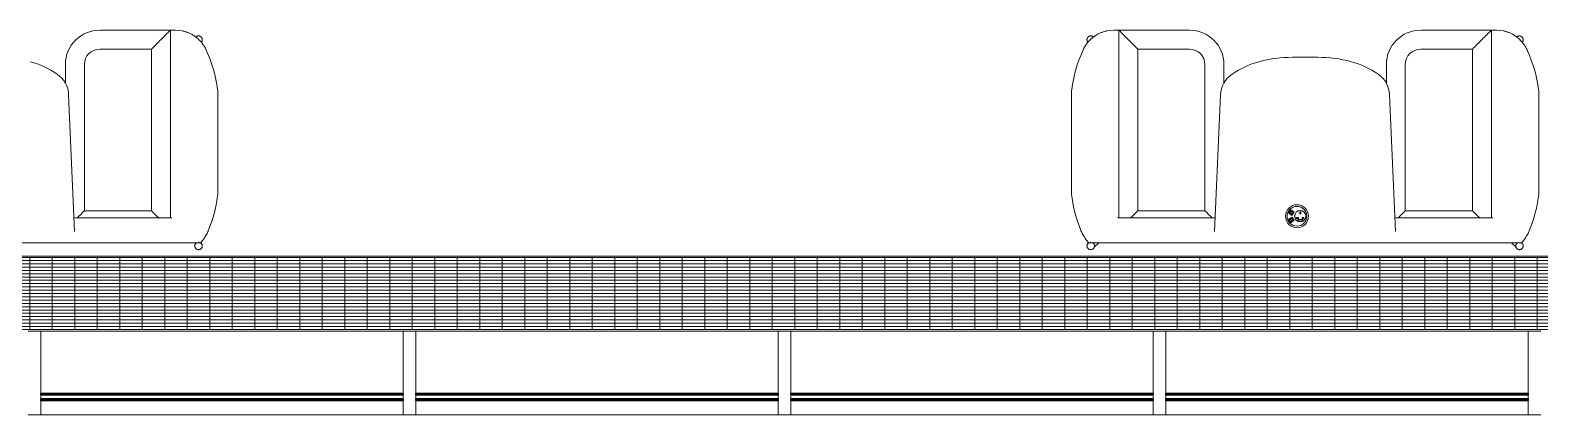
# Model space of a CAD drawing. Header units: millimetres. Extents: x 90978 to 295199, y -4084 to 97293.
# Drawn here: x 223033 to 229072, y 12073 to 13611 of the extents above; entities that cross this region are included whole.
import ezdxf

# ---------------------------------------------------------------- set-up
doc = ezdxf.new("R2010")
doc.units = ezdxf.units.MM
doc.header["$MEASUREMENT"] = 0
for name, color, linetype, lineweight in [('CSM-STL-XX-ZZ-M3-A-XXXX-00001_detached _19_04_21__rvt-1-Level 0$0$A-GENM', 7, 'CONTINUOUS', 9), ('CSM-STL-XX-ZZ-M3-A-XXXX-00001_detached _19_04_21__rvt-1-Level 0$0$A-GLAZ-CURT', 7, 'CONTINUOUS', 9), ('CSM-STL-XX-ZZ-M3-A-XXXX-00001_detached _19_04_21__rvt-1-Level 0$0$A-GLAZ-CWMG', 7, 'CONTINUOUS', 9), ('G-IMPT', 8, 'CONTINUOUS', 9), ('I-FURN', 8, 'CONTINUOUS', 9)]:
    doc.layers.add(name, color=color, linetype=linetype, lineweight=lineweight)

msp = doc.modelspace()

# ---------------------------------------------------------------- hatches: boundary and pattern name
at = {"layer": 'CSM-STL-XX-ZZ-M3-A-XXXX-00001_detached _19_04_21__rvt-1-Level 0$0$A-GENM'}
h = msp.add_hatch(dxfattribs=at)
h.set_pattern_fill('FP_27', color=256, style=0, pattern_type=2)
h.set_pattern_definition([(0, (214391.582, 12558.142), (0, 13.2), []), (90, (214391.58, 12558.14), (-90, 6e-15), [])])
h.paths.add_polyline_path([(230776.3, 12414.2), (230776.3, 12702.1), (198006.8, 12702.1), (198006.8, 12414.2), (229572.6, 12414.2)], flags=0)
at = {"layer": 'CSM-STL-XX-ZZ-M3-A-XXXX-00001_detached _19_04_21__rvt-1-Level 0$0$A-GLAZ-CURT'}
h = msp.add_hatch(color=256, dxfattribs=at)
h.paths.add_polyline_path([(224525.8, 12152.7), (224525.8, 12158.7), (223075.8, 12158.7), (223075.8, 12152.7), (223758.5, 12152.7)], flags=0)
h.paths.add_polyline_path([(224525.8, 12130.7), (224525.8, 12136.7), (223075.8, 12136.7), (223075.8, 12130.7), (223758.5, 12130.7)], flags=0)
h = msp.add_hatch(color=256, dxfattribs=at)
h.paths.add_polyline_path([(226025.8, 12152.7), (226025.8, 12158.7), (224575.8, 12158.7), (224575.8, 12152.7), (225258.5, 12152.7)], flags=0)
h.paths.add_polyline_path([(226025.8, 12130.7), (226025.8, 12136.7), (224575.8, 12136.7), (224575.8, 12130.7), (225258.5, 12130.7)], flags=0)
h = msp.add_hatch(color=256, dxfattribs=at)
h.paths.add_polyline_path([(227525.8, 12152.7), (227525.8, 12158.7), (226075.8, 12158.7), (226075.8, 12152.7), (226758.5, 12152.7)], flags=0)
h.paths.add_polyline_path([(227525.8, 12130.7), (227525.8, 12136.7), (226075.8, 12136.7), (226075.8, 12130.7), (226758.5, 12130.7)], flags=0)
h = msp.add_hatch(color=256, dxfattribs=at)
h.paths.add_polyline_path([(229025.8, 12152.7), (229025.8, 12158.7), (227575.8, 12158.7), (227575.8, 12152.7), (228258.5, 12152.7)], flags=0)
h.paths.add_polyline_path([(229025.8, 12130.7), (229025.8, 12136.7), (227575.8, 12136.7), (227575.8, 12130.7), (228258.5, 12130.7)], flags=0)

# ---------------------------------------------------------------- linework, layer by layer
at = {"layer": 'CSM-STL-XX-ZZ-M3-A-XXXX-00001_detached _19_04_21__rvt-1-Level 0$0$A-GENM'}
for p, q in [((198000.8, 12708.1), (230782.3, 12708.1)), ((230776.3, 12702.1), (198006.8, 12702.1)), ((198006.8, 12414.2), (230776.3, 12414.2))]:
    msp.add_line(p, q, dxfattribs=at)
at = {"layer": 'CSM-STL-XX-ZZ-M3-A-XXXX-00001_detached _19_04_21__rvt-1-Level 0$0$A-GLAZ-CURT', "lineweight": 30}
for p, q in [((224525.8, 12158.7), (223075.8, 12158.7)), ((223075.8, 12158.7), (223075.8, 12152.7)), ((223075.8, 12152.7), (224525.8, 12152.7)), ((224525.8, 12152.7), (224525.8, 12158.7)), ((226025.8, 12158.7), (224575.8, 12158.7)), ((224575.8, 12158.7), (224575.8, 12152.7)), ((224575.8, 12152.7), (226025.8, 12152.7)), ((226025.8, 12152.7), (226025.8, 12158.7)), ((227525.8, 12158.7), (226075.8, 12158.7)), ((226075.8, 12158.7), (226075.8, 12152.7)), ((226075.8, 12152.7), (227525.8, 12152.7)), ((227525.8, 12152.7), (227525.8, 12158.7)), ((229025.8, 12158.7), (227575.8, 12158.7)), ((227575.8, 12158.7), (227575.8, 12152.7)), ((227575.8, 12152.7), (229025.8, 12152.7)), ((229025.8, 12152.7), (229025.8, 12158.7)), ((224525.8, 12136.7), (223075.8, 12136.7)), ((223075.8, 12136.7), (223075.8, 12130.7)), ((223075.8, 12130.7), (224525.8, 12130.7)), ((224525.8, 12130.7), (224525.8, 12136.7)), ((226025.8, 12136.7), (224575.8, 12136.7)), ((224575.8, 12136.7), (224575.8, 12130.7)), ((224575.8, 12130.7), (226025.8, 12130.7)), ((226025.8, 12130.7), (226025.8, 12136.7)), ((227525.8, 12136.7), (226075.8, 12136.7)), ((226075.8, 12136.7), (226075.8, 12130.7)), ((226075.8, 12130.7), (227525.8, 12130.7)), ((227525.8, 12130.7), (227525.8, 12136.7)), ((229025.8, 12136.7), (227575.8, 12136.7)), ((227575.8, 12136.7), (227575.8, 12130.7)), ((227575.8, 12130.7), (229025.8, 12130.7)), ((229025.8, 12130.7), (229025.8, 12136.7))]:
    msp.add_line(p, q, dxfattribs=at)
at = {"layer": 'CSM-STL-XX-ZZ-M3-A-XXXX-00001_detached _19_04_21__rvt-1-Level 0$0$A-GLAZ-CWMG', "lineweight": 20, "extrusion": (0, 0, -1)}
for p, q in [((223075.8, 12408.2), (223025.8, 12408.2)), ((223075.8, 12073.2), (223075.8, 12408.2)), ((224575.8, 12408.2), (224525.8, 12408.2)), ((224525.8, 12408.2), (224525.8, 12073.2)), ((224575.8, 12073.2), (224575.8, 12408.2)), ((226075.8, 12408.2), (226025.8, 12408.2)), ((226025.8, 12408.2), (226025.8, 12073.2)), ((226075.8, 12073.2), (226075.8, 12408.2)), ((227575.8, 12408.2), (227525.8, 12408.2)), ((227525.8, 12408.2), (227525.8, 12073.2)), ((227575.8, 12073.2), (227575.8, 12408.2)), ((229075.8, 12408.2), (229025.8, 12408.2)), ((229025.8, 12408.2), (229025.8, 12073.2)), ((223025.8, 12073.2), (223075.8, 12073.2)), ((224525.8, 12073.2), (224575.8, 12073.2)), ((226025.8, 12073.2), (226075.8, 12073.2)), ((227525.8, 12073.2), (227575.8, 12073.2)), ((229025.8, 12073.2), (229075.8, 12073.2))]:
    msp.add_line(p, q, dxfattribs=at)
at = {"layer": 'CSM-STL-XX-ZZ-M3-A-XXXX-00001_detached _19_04_21__rvt-1-Level 0$0$A-GLAZ-CWMG'}
for p, q in [((224525.8, 12408.2), (223075.8, 12408.2)), ((226025.8, 12408.2), (224575.8, 12408.2)), ((227525.8, 12408.2), (226075.8, 12408.2)), ((229025.8, 12408.2), (227575.8, 12408.2)), ((224525.8, 12073.2), (223075.8, 12073.2)), ((226025.8, 12073.2), (224575.8, 12073.2)), ((227525.8, 12073.2), (226075.8, 12073.2)), ((229025.8, 12073.2), (227575.8, 12073.2))]:
    msp.add_line(p, q, dxfattribs=at)
at = {"layer": 'G-IMPT'}
for p, q in [((228076.7, 12893.4), (228066.6, 12880.3)), ((228068, 12880.5), (228066.6, 12880.3)), ((228066.6, 12880.3), (228079.8, 12870.2)), ((228079.8, 12864), (228066.6, 12854)), ((228076.9, 12892), (228068, 12880.5)), ((228068, 12880.5), (228079.6, 12871.6)), ((228079.6, 12862.6), (228068, 12853.8)), ((228070.3, 12882.4), (228073.1, 12886.1)), ((228071.1, 12883.2), (228074.8, 12887.9)), ((228081.4, 12875.3), (228071.1, 12883.2)), ((228074.8, 12887.9), (228085.1, 12880)), ((228089.9, 12883.4), (228076.7, 12893.4)), ((228076.7, 12893.4), (228076.9, 12892)), ((228088.5, 12883.2), (228076.9, 12892)), ((228088.5, 12883.2), (228079.6, 12871.6)), ((228079.6, 12871.6), (228079.8, 12870.2)), ((228079.8, 12864), (228079.6, 12862.6)), ((228079.6, 12862.6), (228088.5, 12851.1)), ((228079.8, 12870.2), (228089.9, 12883.4)), ((228089.9, 12850.9), (228079.8, 12864)), ((228083.5, 12877.6), (228080.9, 12874.3)), ((228085.1, 12880), (228081.4, 12875.3)), ((228089.9, 12883.4), (228088.5, 12883.2)), ((228111.6, 12885.4), (228116.2, 12885.4)), ((228111.6, 12876.9), (228111.6, 12885.4)), ((228111.6, 12885.4), (228111.8, 12885.2)), ((228111.8, 12877), (228111.6, 12876.9)), ((228116.2, 12876.9), (228111.6, 12876.9)), ((228111.8, 12885.2), (228116, 12885.2)), ((228111.8, 12877), (228111.8, 12885.2)), ((228111.8, 12885.2), (228116, 12885.2)), ((228111.8, 12877), (228111.8, 12885.2)), ((228116, 12877), (228111.8, 12877)), ((228116, 12877), (228111.8, 12877)), ((228116.2, 12885.4), (228116, 12885.2)), ((228116, 12885.2), (228116, 12877)), ((228116, 12885.2), (228116, 12877)), ((228116.2, 12876.9), (228116, 12877)), ((228116.2, 12885.4), (228116.2, 12876.9)), ((228066.6, 12854), (228068, 12853.8)), ((228066.6, 12854), (228076.7, 12840.8)), ((228068, 12853.8), (228076.9, 12842.2)), ((228073.1, 12848.1), (228070.3, 12851.8)), ((228071.1, 12851.1), (228081.4, 12859)), ((228074.8, 12846.3), (228071.1, 12851.1)), ((228085.1, 12854.2), (228074.8, 12846.3)), ((228076.7, 12840.8), (228089.9, 12850.9)), ((228076.9, 12842.2), (228076.7, 12840.8)), ((228076.9, 12842.2), (228088.5, 12851.1)), ((228080.9, 12859.9), (228083.5, 12856.6)), ((228081.4, 12859), (228085.1, 12854.2)), ((228088.5, 12851.1), (228089.9, 12850.9)), ((228099.4, 12862), (228106.3, 12862)), ((228099.4, 12857.5), (228099.4, 12862)), ((228099.4, 12862), (228099.5, 12861.9)), ((228099.5, 12857.6), (228099.4, 12857.5)), ((228106.3, 12857.5), (228099.4, 12857.5)), ((228099.5, 12861.9), (228106.2, 12861.9)), ((228099.5, 12857.6), (228099.5, 12861.9)), ((228099.5, 12861.9), (228106.2, 12861.9)), ((228099.5, 12857.6), (228099.5, 12861.9)), ((228106.2, 12857.6), (228099.5, 12857.6)), ((228106.2, 12857.6), (228099.5, 12857.6)), ((228103.5, 12854.5), (228124.3, 12854.5)), ((228103.5, 12849.1), (228103.5, 12854.5)), ((228103.5, 12854.5), (228103.7, 12854.3)), ((228103.7, 12849.3), (228103.5, 12849.1)), ((228103.7, 12854.3), (228124.1, 12854.3)), ((228103.7, 12849.3), (228103.7, 12854.3)), ((228106.3, 12862), (228106.2, 12861.9)), ((228106.2, 12861.9), (228106.2, 12857.6)), ((228106.2, 12861.9), (228106.2, 12857.6)), ((228106.3, 12857.5), (228106.2, 12857.6)), ((228106.3, 12862), (228106.3, 12857.5)), ((228121.5, 12862), (228128.5, 12862)), ((228121.5, 12857.5), (228121.5, 12862)), ((228121.5, 12862), (228121.6, 12861.9)), ((228121.6, 12857.6), (228121.5, 12857.5)), ((228128.5, 12857.5), (228121.5, 12857.5)), ((228121.6, 12861.9), (228128.3, 12861.9)), ((228121.6, 12857.6), (228121.6, 12861.9)), ((228121.6, 12861.9), (228128.3, 12861.9)), ((228121.6, 12857.6), (228121.6, 12861.9)), ((228128.3, 12857.6), (228121.6, 12857.6)), ((228128.3, 12857.6), (228121.6, 12857.6)), ((228124.1, 12854.3), (228124.3, 12854.5)), ((228124.1, 12854.3), (228124.1, 12849.3)), ((228124.1, 12849.3), (228124.3, 12849.1)), ((228124.3, 12854.5), (228124.3, 12849.1)), ((228128.5, 12862), (228128.3, 12861.9)), ((228128.3, 12861.9), (228128.3, 12857.6)), ((228128.3, 12861.9), (228128.3, 12857.6)), ((228128.5, 12857.5), (228128.3, 12857.6)), ((228128.5, 12862), (228128.5, 12857.5))]:
    msp.add_line(p, q, dxfattribs=at)
for centre, radius, start, end in [((228100.6, 12867.1), 46, 0, 180), ((228100.6, 12867.1), 46, 180, 0), ((228100.6, 12867.1), 39.6, 0, 180), ((228100.6, 12867.1), 39.6, 180, 0), ((228113.9, 12867.2), 22.7, 0, 180), ((228113.9, 12867.2), 22.7, 180, 0), ((228113.9, 12867.2), 22.4, 0, 180), ((228113.9, 12867.2), 22.4, 180, 0), ((228113.9, 12892.9), 45, 256.686, 283.314), ((228113.9, 12892.9), 44.8, 256.89626, 283.10374)]:
    msp.add_arc(centre, radius, start, end, dxfattribs=at)
at = {"layer": 'I-FURN'}
for p, q in [((223311.4, 13611), (223474.2, 13611)), ((223474.2, 13611), (223594.2, 13611)), ((223594.2, 13611), (223614.7, 13611)), ((223594.2, 12859.9), (223594.2, 13611)), ((223628, 13610.4), (223614.7, 13611)), ((223641.1, 13608.4), (223628, 13610.4)), ((223701.7, 13587.2), (223701.1, 13587)), ((223702.3, 13587.4), (223701.7, 13587.2)), ((223702.8, 13587.6), (223702.3, 13587.4)), ((223703.4, 13587.7), (223702.8, 13587.6)), ((223704, 13587.9), (223703.4, 13587.7)), ((223704.6, 13588), (223704, 13587.9)), ((223705.2, 13588), (223704.6, 13588)), ((223705.8, 13588.1), (223705.2, 13588)), ((223706.4, 13588.1), (223705.8, 13588.1)), ((223707, 13588.1), (223706.4, 13588.1)), ((223707.6, 13588.1), (223707, 13588.1)), ((223708.2, 13588.1), (223707.6, 13588.1)), ((223708.8, 13588), (223708.2, 13588.1)), ((223709.4, 13587.9), (223708.8, 13588)), ((223710, 13587.8), (223709.4, 13587.9)), ((223710.5, 13587.7), (223710, 13587.8)), ((223711.1, 13587.5), (223710.5, 13587.7)), ((223711.7, 13587.3), (223711.1, 13587.5)), ((223712.3, 13587.1), (223711.7, 13587.3)), ((227270.5, 13587.3), (227270, 13587)), ((227271.1, 13587.5), (227270.5, 13587.3)), ((227271.7, 13587.6), (227271.1, 13587.5)), ((227272.3, 13587.8), (227271.7, 13587.6)), ((227272.8, 13587.9), (227272.3, 13587.8)), ((227273.4, 13588), (227272.8, 13587.9)), ((227274, 13588.1), (227273.4, 13588)), ((227274.6, 13588.1), (227274, 13588.1)), ((227275.2, 13588.2), (227274.6, 13588.1)), ((227275.8, 13588.2), (227275.2, 13588.2)), ((227276.4, 13588.1), (227275.8, 13588.2)), ((227277, 13588.1), (227276.4, 13588.1)), ((227277.6, 13588), (227277, 13588.1)), ((227278.2, 13588), (227277.6, 13588)), ((227278.8, 13587.8), (227278.2, 13588)), ((227279.4, 13587.7), (227278.8, 13587.8)), ((227280, 13587.5), (227279.4, 13587.7)), ((227280.5, 13587.4), (227280, 13587.5)), ((227281.1, 13587.1), (227280.5, 13587.4)), ((227354.5, 13610.4), (227341.4, 13608.4)), ((227367.8, 13611), (227354.5, 13610.4)), ((227367.8, 13611), (227388.3, 13611)), ((227388.3, 13611), (227388.3, 12859.9)), ((227388.3, 13611), (227508.3, 13611)), ((227508.3, 13611), (227671, 13611)), ((228595.5, 13611), (228878.2, 13611)), ((228878.2, 13611), (228898.8, 13611)), ((228878.2, 12859.7), (228878.2, 13611)), ((228912, 13610.4), (228898.8, 13611)), ((228925.2, 13608.4), (228912, 13610.4)), ((228985.8, 13587.3), (228985.2, 13587)), ((228986.3, 13587.5), (228985.8, 13587.3)), ((228986.9, 13587.6), (228986.3, 13587.5)), ((228987.5, 13587.8), (228986.9, 13587.6)), ((228988.1, 13587.9), (228987.5, 13587.8)), ((228988.7, 13588), (228988.1, 13587.9)), ((228989.3, 13588.1), (228988.7, 13588)), ((228989.8, 13588.1), (228989.3, 13588.1)), ((228990.4, 13588.2), (228989.8, 13588.1)), ((228991, 13588.2), (228990.4, 13588.2)), ((228991.6, 13588.1), (228991, 13588.2)), ((228992.2, 13588.1), (228991.6, 13588.1)), ((228992.8, 13588), (228992.2, 13588.1)), ((228993.4, 13588), (228992.8, 13588)), ((228994, 13587.8), (228993.4, 13588)), ((228994.6, 13587.7), (228994, 13587.8)), ((228995.2, 13587.5), (228994.6, 13587.7)), ((228995.8, 13587.4), (228995.2, 13587.5)), ((228996.3, 13587.1), (228995.8, 13587.4)), ((223518.3, 13535.1), (223311.4, 13535.1)), ((223518.3, 12889.1), (223518.3, 13535.1)), ((223696.6, 13584.1), (223696.2, 13583.7)), ((223697, 13584.5), (223696.6, 13584.1)), ((223697.5, 13584.9), (223697, 13584.5)), ((223698, 13585.3), (223697.5, 13584.9)), ((223698.5, 13585.6), (223698, 13585.3)), ((223699, 13585.9), (223698.5, 13585.6)), ((223699.5, 13586.2), (223699, 13585.9)), ((223700, 13586.5), (223699.5, 13586.2)), ((223700.6, 13586.8), (223700, 13586.5)), ((223701.1, 13587), (223700.6, 13586.8)), ((223712.8, 13586.9), (223712.3, 13587.1)), ((223713.4, 13586.6), (223712.8, 13586.9)), ((223713.9, 13586.4), (223713.4, 13586.6)), ((223714.4, 13586.1), (223713.9, 13586.4)), ((223714.9, 13585.7), (223714.4, 13586.1)), ((223715.4, 13585.4), (223714.9, 13585.7)), ((223715.9, 13585.1), (223715.4, 13585.4)), ((223716.4, 13584.7), (223715.9, 13585.1)), ((223716.8, 13584.3), (223716.4, 13584.7)), ((223717.3, 13583.9), (223716.8, 13584.3)), ((223717.7, 13583.5), (223717.3, 13583.9)), ((223718.1, 13583), (223717.7, 13583.5)), ((223717.9, 13563), (223718.3, 13563.4)), ((223718.5, 13582.6), (223718.1, 13583)), ((223718.3, 13563.4), (223718.7, 13563.9)), ((223718.8, 13582.1), (223718.5, 13582.6)), ((223718.7, 13563.9), (223719, 13564.4)), ((223719.2, 13581.6), (223718.8, 13582.1)), ((223719, 13564.4), (223719.4, 13564.9)), ((223719.5, 13581.1), (223719.2, 13581.6)), ((223719.4, 13564.9), (223719.7, 13565.4)), ((223719.8, 13580.6), (223719.5, 13581.1)), ((223719.7, 13565.4), (223720, 13565.9)), ((223720.1, 13580), (223719.8, 13580.6)), ((223720, 13565.9), (223720.2, 13566.4)), ((223720.4, 13579.5), (223720.1, 13580)), ((223720.2, 13566.4), (223720.5, 13567)), ((223720.6, 13579), (223720.4, 13579.5)), ((223720.5, 13567), (223720.7, 13567.5)), ((223720.9, 13578.4), (223720.6, 13579)), ((223720.7, 13567.5), (223721, 13568.1)), ((223721.1, 13577.8), (223720.9, 13578.4)), ((223721, 13568.1), (223721.1, 13568.7)), ((223721.2, 13577.3), (223721.1, 13577.8)), ((223721.1, 13568.7), (223721.3, 13569.2)), ((223721.4, 13576.7), (223721.2, 13577.3)), ((223721.3, 13569.2), (223721.5, 13569.8)), ((223721.5, 13576.1), (223721.4, 13576.7)), ((223721.6, 13575.5), (223721.5, 13576.1)), ((223721.5, 13569.8), (223721.6, 13570.4)), ((223721.7, 13574.9), (223721.6, 13575.5)), ((223721.6, 13570.4), (223721.7, 13571)), ((223721.8, 13574.3), (223721.7, 13574.9)), ((223721.7, 13571.6), (223721.8, 13572.2)), ((223721.7, 13571), (223721.7, 13571.6)), ((223721.8, 13573.7), (223721.8, 13574.3)), ((223721.8, 13573.1), (223721.8, 13573.7)), ((223721.8, 13572.8), (223721.8, 13573.1)), ((223721.8, 13572.2), (223721.8, 13572.8)), ((227260.8, 13575.3), (227260.7, 13574.7)), ((227260.7, 13574.7), (227260.7, 13574.1)), ((227260.7, 13574.1), (227260.7, 13573.5)), ((227260.7, 13573.5), (227260.7, 13573.2)), ((227260.7, 13573.2), (227260.7, 13572.6)), ((227260.7, 13572.6), (227260.7, 13572)), ((227260.7, 13572), (227260.8, 13571.4)), ((227260.9, 13575.9), (227260.8, 13575.3)), ((227260.8, 13571.4), (227260.9, 13570.8)), ((227261, 13576.5), (227260.9, 13575.9)), ((227260.9, 13570.8), (227261, 13570.2)), ((227261.2, 13577), (227261, 13576.5)), ((227261, 13570.2), (227261.1, 13569.6)), ((227261.1, 13569.6), (227261.2, 13569)), ((227261.3, 13577.6), (227261.2, 13577)), ((227261.2, 13569), (227261.4, 13568.4)), ((227261.5, 13578.2), (227261.3, 13577.6)), ((227261.4, 13568.4), (227261.6, 13567.9)), ((227261.7, 13578.8), (227261.5, 13578.2)), ((227261.6, 13567.9), (227261.8, 13567.3)), ((227262, 13579.3), (227261.7, 13578.8)), ((227261.8, 13567.3), (227262.1, 13566.8)), ((227262.2, 13579.8), (227262, 13579.3)), ((227262.1, 13566.8), (227262.4, 13566.2)), ((227262.5, 13580.4), (227262.2, 13579.8)), ((227262.4, 13566.2), (227262.6, 13565.7)), ((227262.8, 13580.9), (227262.5, 13580.4)), ((227262.6, 13565.7), (227263, 13565.2)), ((227263.1, 13581.4), (227262.8, 13580.9)), ((227263, 13565.2), (227263.3, 13564.7)), ((227263.5, 13581.9), (227263.1, 13581.4)), ((227263.3, 13564.7), (227263.6, 13564.2)), ((227263.8, 13582.4), (227263.5, 13581.9)), ((227263.6, 13564.2), (227264, 13563.7)), ((227264.2, 13582.8), (227263.8, 13582.4)), ((227264, 13563.7), (227264.4, 13563.3)), ((227264.6, 13583.3), (227264.2, 13582.8)), ((227264.4, 13563.3), (227264.8, 13562.8)), ((227265, 13583.7), (227264.6, 13583.3)), ((227265.4, 13584.2), (227265, 13583.7)), ((227265.9, 13584.6), (227265.4, 13584.2)), ((227266.4, 13584.9), (227265.9, 13584.6)), ((227266.8, 13585.3), (227266.4, 13584.9)), ((227267.3, 13585.6), (227266.8, 13585.3)), ((227267.8, 13586), (227267.3, 13585.6)), ((227268.3, 13586.3), (227267.8, 13586)), ((227268.9, 13586.5), (227268.3, 13586.3)), ((227269.4, 13586.8), (227268.9, 13586.5)), ((227270, 13587), (227269.4, 13586.8)), ((227281.7, 13586.9), (227281.1, 13587.1)), ((227282.2, 13586.7), (227281.7, 13586.9)), ((227282.7, 13586.4), (227282.2, 13586.7)), ((227283.3, 13586.1), (227282.7, 13586.4)), ((227283.8, 13585.8), (227283.3, 13586.1)), ((227284.3, 13585.5), (227283.8, 13585.8)), ((227284.7, 13585.1), (227284.3, 13585.5)), ((227285.2, 13584.7), (227284.7, 13585.1)), ((227285.7, 13584.3), (227285.2, 13584.7)), ((227286.1, 13583.9), (227285.7, 13584.3)), ((227286.5, 13583.5), (227286.1, 13583.9)), ((227671, 13535.1), (227464.2, 13535.1)), ((227464.2, 13535.1), (227464.2, 12889.1)), ((228802.4, 13535.1), (228595.5, 13535.1)), ((228802.4, 12889.1), (228802.4, 13535.1)), ((228980.7, 13584.2), (228980.2, 13583.7)), ((228981.1, 13584.6), (228980.7, 13584.2)), ((228981.6, 13584.9), (228981.1, 13584.6)), ((228982.1, 13585.3), (228981.6, 13584.9)), ((228982.6, 13585.6), (228982.1, 13585.3)), ((228983.1, 13586), (228982.6, 13585.6)), ((228983.6, 13586.3), (228983.1, 13586)), ((228984.1, 13586.5), (228983.6, 13586.3)), ((228984.6, 13586.8), (228984.1, 13586.5)), ((228985.2, 13587), (228984.6, 13586.8)), ((228996.9, 13586.9), (228996.3, 13587.1)), ((228997.4, 13586.7), (228996.9, 13586.9)), ((228998, 13586.4), (228997.4, 13586.7)), ((228998.5, 13586.1), (228998, 13586.4)), ((228999, 13585.8), (228998.5, 13586.1)), ((228999.5, 13585.5), (228999, 13585.8)), ((229000, 13585.1), (228999.5, 13585.5)), ((229000.4, 13584.7), (229000, 13585.1)), ((229000.9, 13584.3), (229000.4, 13584.7)), ((229001.3, 13583.9), (229000.9, 13584.3)), ((229001.8, 13583.5), (229001.3, 13583.9)), ((229002.2, 13583.1), (229001.8, 13583.5)), ((229001.9, 13563), (229002.3, 13563.5)), ((229002.5, 13582.6), (229002.2, 13583.1)), ((229002.3, 13563.5), (229002.7, 13564)), ((229002.9, 13582.1), (229002.5, 13582.6)), ((229002.7, 13564), (229003.1, 13564.4)), ((229003.3, 13581.6), (229002.9, 13582.1)), ((229003.1, 13564.4), (229003.4, 13564.9)), ((229003.6, 13581.1), (229003.3, 13581.6)), ((229003.4, 13564.9), (229003.7, 13565.4)), ((229003.9, 13580.6), (229003.6, 13581.1)), ((229003.7, 13565.4), (229004, 13566)), ((229004.2, 13580.1), (229003.9, 13580.6)), ((229004, 13566), (229004.3, 13566.5)), ((229004.5, 13579.6), (229004.2, 13580.1)), ((229004.3, 13566.5), (229004.6, 13567)), ((229004.7, 13579), (229004.5, 13579.6)), ((229004.6, 13567), (229004.8, 13567.6)), ((229004.9, 13578.5), (229004.7, 13579)), ((229004.8, 13567.6), (229005, 13568.1)), ((229005.1, 13577.9), (229004.9, 13578.5)), ((229005, 13568.1), (229005.2, 13568.7)), ((229005.3, 13577.3), (229005.1, 13577.9)), ((229005.2, 13568.7), (229005.4, 13569.3)), ((229005.5, 13576.7), (229005.3, 13577.3)), ((229005.4, 13569.3), (229005.5, 13569.9)), ((229005.6, 13576.1), (229005.5, 13576.7)), ((229005.5, 13569.9), (229005.6, 13570.5)), ((229005.7, 13575.6), (229005.6, 13576.1)), ((229005.6, 13570.5), (229005.7, 13571.1)), ((229005.8, 13575), (229005.7, 13575.6)), ((229005.7, 13571.1), (229005.8, 13571.6)), ((229005.8, 13574.4), (229005.8, 13575)), ((229005.9, 13573.8), (229005.8, 13574.4)), ((229005.8, 13571.6), (229005.9, 13572.2)), ((229005.9, 13573.2), (229005.9, 13573.8)), ((229005.9, 13572.8), (229005.9, 13573.2)), ((229005.9, 13572.2), (229005.9, 13572.8)), ((223174.2, 13399.1), (223174.2, 13473.8)), ((223250.1, 13473.8), (223250.1, 12889.1)), ((227732.4, 12889.1), (227732.4, 13473.8)), ((227808.3, 13473.8), (227808.3, 13399.1)), ((228184.2, 13502.7), (228082.4, 13502.7)), ((228458.2, 13399.1), (228458.2, 13473.8)), ((228534.1, 13473.8), (228534.1, 12889.1)), ((223211, 12806.8), (223187.2, 13352.8)), ((223784.2, 12957.8), (223784.2, 13364.3)), ((227198.3, 13364.3), (227198.3, 12957.8)), ((227795.3, 13352.8), (227771.4, 12806.8)), ((228495.1, 12806.8), (228471.3, 13352.8)), ((229068.2, 12957.8), (229068.2, 13364.3)), ((223250.1, 12889.1), (223518.3, 12889.1)), ((227464.2, 12889.1), (227732.4, 12889.1)), ((228534.1, 12889.1), (228802.4, 12889.1)), ((223600.1, 12861), (223208.7, 12861)), ((227773.8, 12861), (227382.4, 12861)), ((228884.2, 12861), (228492.7, 12861)), ((223709.2, 12761), (221983.6, 12761)), ((223691.9, 12750), (223691.8, 12749.4)), ((223691.8, 12749.4), (223691.8, 12748.8)), ((223691.8, 12748.8), (223691.8, 12748.5)), ((223691.8, 12748.5), (223691.8, 12747.9)), ((223691.8, 12747.9), (223691.9, 12747.3)), ((223692, 12750.6), (223691.9, 12750)), ((223691.9, 12747.3), (223691.9, 12746.7)), ((223691.9, 12746.7), (223692, 12746.1)), ((223692.1, 12751.2), (223692, 12750.6)), ((223692, 12746.1), (223692.1, 12745.5)), ((223692.2, 12751.8), (223692.1, 12751.2)), ((223692.1, 12745.5), (223692.2, 12744.9)), ((223692.3, 12752.4), (223692.2, 12751.8)), ((223692.2, 12744.9), (223692.4, 12744.4)), ((223692.5, 12753), (223692.3, 12752.4)), ((223692.4, 12744.4), (223692.6, 12743.8)), ((223692.7, 12753.5), (223692.5, 12753)), ((223692.6, 12743.8), (223692.8, 12743.2)), ((223692.9, 12754.1), (223692.7, 12753.5)), ((223692.8, 12743.2), (223693, 12742.7)), ((223693.1, 12754.7), (223692.9, 12754.1)), ((223693, 12742.7), (223693.2, 12742.1)), ((223693.4, 12755.2), (223693.1, 12754.7)), ((223693.2, 12742.1), (223693.5, 12741.6)), ((223693.7, 12755.7), (223693.4, 12755.2)), ((223694, 12756.2), (223693.7, 12755.7)), ((223694.3, 12756.8), (223694, 12756.2)), ((223694.6, 12757.2), (223694.3, 12756.8)), ((223695, 12757.7), (223694.6, 12757.2)), ((223695.4, 12758.2), (223695, 12757.7)), ((223695.8, 12758.6), (223695.4, 12758.2)), ((223696.2, 12759.1), (223695.8, 12758.6)), ((223696.6, 12759.5), (223696.2, 12759.1)), ((223697, 12759.9), (223696.6, 12759.5)), ((223697.5, 12760.3), (223697, 12759.9)), ((223698, 12760.6), (223697.5, 12760.3)), ((223698.5, 12761), (223698, 12760.6)), ((223714.8, 12761), (223709, 12761)), ((223709.2, 12765.1), (223709.2, 12761)), ((223715.4, 12760.8), (223714.9, 12761.1)), ((223715.9, 12760.4), (223715.4, 12760.8)), ((223716.4, 12760.1), (223715.9, 12760.4)), ((223716.8, 12759.7), (223716.4, 12760.1)), ((223717.3, 12759.3), (223716.8, 12759.7)), ((223717.7, 12758.8), (223717.3, 12759.3)), ((223718.1, 12758.4), (223717.7, 12758.8)), ((223718.5, 12757.9), (223718.1, 12758.4)), ((223718.8, 12757.5), (223718.5, 12757.9)), ((223719.2, 12757), (223718.8, 12757.5)), ((223719.5, 12756.5), (223719.2, 12757)), ((223719.8, 12756), (223719.5, 12756.5)), ((223720.1, 12755.4), (223719.8, 12756)), ((223720, 12741.3), (223720.2, 12741.8)), ((223720.4, 12754.9), (223720.1, 12755.4)), ((223720.2, 12741.8), (223720.5, 12742.4)), ((223720.6, 12754.4), (223720.4, 12754.9)), ((223720.5, 12742.4), (223720.7, 12742.9)), ((223720.9, 12753.8), (223720.6, 12754.4)), ((223720.7, 12742.9), (223721, 12743.5)), ((223721.1, 12753.2), (223720.9, 12753.8)), ((223721, 12743.5), (223721.1, 12744.1)), ((223721.2, 12752.7), (223721.1, 12753.2)), ((223721.1, 12744.1), (223721.3, 12744.6)), ((223721.4, 12752.1), (223721.2, 12752.7)), ((223721.3, 12744.6), (223721.5, 12745.2)), ((223721.5, 12751.5), (223721.4, 12752.1)), ((223721.6, 12750.9), (223721.5, 12751.5)), ((223721.5, 12745.2), (223721.6, 12745.8)), ((223721.7, 12750.3), (223721.6, 12750.9)), ((223721.6, 12745.8), (223721.7, 12746.4)), ((223721.8, 12749.7), (223721.7, 12750.3)), ((223721.7, 12747), (223721.8, 12747.6)), ((223721.7, 12746.4), (223721.7, 12747)), ((223721.8, 12749.1), (223721.8, 12749.7)), ((223721.8, 12748.5), (223721.8, 12749.1)), ((223721.8, 12748.2), (223721.8, 12748.5)), ((223721.8, 12747.6), (223721.8, 12748.2)), ((227260.8, 12750.6), (227260.7, 12750)), ((227260.7, 12750), (227260.7, 12749.4)), ((227260.7, 12749.4), (227260.7, 12748.8)), ((227260.7, 12748.8), (227260.7, 12748.5)), ((227260.7, 12748.5), (227260.7, 12747.9)), ((227260.7, 12747.9), (227260.7, 12747.3)), ((227260.7, 12747.3), (227260.8, 12746.7)), ((227260.9, 12751.2), (227260.8, 12750.6)), ((227260.8, 12746.7), (227260.9, 12746.1)), ((227261, 12751.8), (227260.9, 12751.2)), ((227260.9, 12746.1), (227261, 12745.5)), ((227261.2, 12752.4), (227261, 12751.8)), ((227261, 12745.5), (227261.1, 12744.9)), ((227261.1, 12744.9), (227261.2, 12744.4)), ((227261.3, 12753), (227261.2, 12752.4)), ((227261.2, 12744.4), (227261.4, 12743.8)), ((227261.5, 12753.5), (227261.3, 12753)), ((227261.4, 12743.8), (227261.6, 12743.2)), ((227261.7, 12754.1), (227261.5, 12753.5)), ((227261.6, 12743.2), (227261.8, 12742.7)), ((227262, 12754.7), (227261.7, 12754.1)), ((227261.8, 12742.7), (227262.1, 12742.1)), ((227262.2, 12755.2), (227262, 12754.7)), ((227262.1, 12742.1), (227262.4, 12741.6)), ((227262.5, 12755.7), (227262.2, 12755.2)), ((227262.8, 12756.2), (227262.5, 12755.7)), ((227263.1, 12756.8), (227262.8, 12756.2)), ((227263.5, 12757.2), (227263.1, 12756.8)), ((227263.8, 12757.7), (227263.5, 12757.2)), ((227264.2, 12758.2), (227263.8, 12757.7)), ((227264.6, 12758.6), (227264.2, 12758.2)), ((227265, 12759.1), (227264.6, 12758.6)), ((227265.4, 12759.5), (227265, 12759.1)), ((227265.9, 12759.9), (227265.4, 12759.5)), ((227266.4, 12760.3), (227265.9, 12759.9)), ((227266.8, 12760.6), (227266.4, 12760.3)), ((227267.3, 12761), (227266.8, 12760.6)), ((227273.4, 12761), (227267.7, 12761)), ((227273.3, 12761), (227273.3, 12765.1)), ((228998.9, 12761), (227273.3, 12761)), ((227284.3, 12760.8), (227283.8, 12761.1)), ((227284.7, 12760.4), (227284.3, 12760.8)), ((227285.2, 12760.1), (227284.7, 12760.4)), ((227285.7, 12759.7), (227285.2, 12760.1)), ((227286.1, 12759.3), (227285.7, 12759.7)), ((227286.5, 12758.8), (227286.1, 12759.3)), ((227286.9, 12758.4), (227286.5, 12758.8)), ((227287.3, 12757.9), (227286.9, 12758.4)), ((227287.7, 12757.5), (227287.3, 12757.9)), ((227288, 12757), (227287.7, 12757.5)), ((227288.4, 12756.5), (227288, 12757)), ((227288.7, 12756), (227288.4, 12756.5)), ((227289, 12755.4), (227288.7, 12756)), ((227288.8, 12741.3), (227289.1, 12741.8)), ((227289.2, 12754.9), (227289, 12755.4)), ((227289.1, 12741.8), (227289.3, 12742.4)), ((227289.5, 12754.4), (227289.2, 12754.9)), ((227289.3, 12742.4), (227289.6, 12742.9)), ((227289.5, 12744.1), (227308.3, 12761)), ((227289.7, 12753.8), (227289.5, 12754.4)), ((227289.6, 12742.9), (227289.8, 12743.5)), ((227289.9, 12753.2), (227289.7, 12753.8)), ((227289.8, 12743.5), (227290, 12744.1)), ((227290.1, 12752.7), (227289.9, 12753.2)), ((227290, 12744.1), (227290.2, 12744.6)), ((227290.2, 12752.1), (227290.1, 12752.7)), ((227290.4, 12751.5), (227290.2, 12752.1)), ((227290.2, 12744.6), (227290.3, 12745.2)), ((227290.3, 12745.2), (227290.4, 12745.8)), ((227290.5, 12750.9), (227290.4, 12751.5)), ((227290.4, 12745.8), (227290.5, 12746.4)), ((227290.6, 12750.3), (227290.5, 12750.9)), ((227290.5, 12746.4), (227290.6, 12747)), ((227290.6, 12749.7), (227290.6, 12750.3)), ((227290.6, 12749.1), (227290.6, 12749.7)), ((227290.7, 12748.5), (227290.6, 12749.1)), ((227290.6, 12747.6), (227290.7, 12748.2)), ((227290.6, 12747), (227290.6, 12747.6)), ((227290.7, 12748.2), (227290.7, 12748.5)), ((228958.3, 12761), (228976.4, 12744.7)), ((228976, 12750), (228975.9, 12749.4)), ((228975.9, 12749.4), (228975.9, 12748.8)), ((228975.9, 12748.8), (228975.9, 12748.5)), ((228975.9, 12748.5), (228975.9, 12747.9)), ((228975.9, 12747.9), (228975.9, 12747.3)), ((228975.9, 12747.3), (228976, 12746.7)), ((228976.1, 12751.2), (228976, 12750.6)), ((228976, 12750.6), (228976, 12750)), ((228976, 12746.7), (228976.1, 12746.1)), ((228976.3, 12751.8), (228976.1, 12751.2)), ((228976.1, 12746.1), (228976.2, 12745.5)), ((228976.2, 12745.5), (228976.3, 12744.9)), ((228976.4, 12752.4), (228976.3, 12751.8)), ((228976.3, 12744.9), (228976.5, 12744.4)), ((228976.6, 12753), (228976.4, 12752.4)), ((228976.5, 12744.4), (228976.6, 12743.8)), ((228976.8, 12753.5), (228976.6, 12753)), ((228976.6, 12743.8), (228976.8, 12743.2)), ((228977, 12754.1), (228976.8, 12753.5)), ((228976.8, 12743.2), (228977.1, 12742.7)), ((228977.2, 12754.7), (228977, 12754.1)), ((228977.1, 12742.7), (228977.3, 12742.1)), ((228977.5, 12755.2), (228977.2, 12754.7)), ((228977.3, 12742.1), (228977.6, 12741.6)), ((228977.7, 12755.7), (228977.5, 12755.2)), ((228978, 12756.2), (228977.7, 12755.7)), ((228978.4, 12756.8), (228978, 12756.2)), ((228978.7, 12757.2), (228978.4, 12756.8)), ((228979.1, 12757.7), (228978.7, 12757.2)), ((228979.4, 12758.2), (228979.1, 12757.7)), ((228979.8, 12758.6), (228979.4, 12758.2)), ((228980.2, 12759.1), (228979.8, 12758.6)), ((228980.7, 12759.5), (228980.2, 12759.1)), ((228981.1, 12759.9), (228980.7, 12759.5)), ((228981.6, 12760.3), (228981.1, 12759.9)), ((228982.1, 12760.6), (228981.6, 12760.3)), ((228982.6, 12761), (228982.1, 12760.6)), ((228999.5, 12760.8), (228999, 12761.1)), ((229000, 12760.4), (228999.5, 12760.8)), ((229000.4, 12760.1), (229000, 12760.4)), ((229000.9, 12759.7), (229000.4, 12760.1)), ((229001.3, 12759.3), (229000.9, 12759.7)), ((229001.8, 12758.8), (229001.3, 12759.3)), ((229002.2, 12758.4), (229001.8, 12758.8)), ((229002.5, 12757.9), (229002.2, 12758.4)), ((229002.9, 12757.5), (229002.5, 12757.9)), ((229003.3, 12757), (229002.9, 12757.5)), ((229003.6, 12756.5), (229003.3, 12757)), ((229003.9, 12756), (229003.6, 12756.5)), ((229004.2, 12755.4), (229003.9, 12756)), ((229004, 12741.3), (229004.3, 12741.8)), ((229004.5, 12754.9), (229004.2, 12755.4)), ((229004.3, 12741.8), (229004.6, 12742.4)), ((229004.7, 12754.4), (229004.5, 12754.9)), ((229004.6, 12742.4), (229004.8, 12742.9)), ((229004.9, 12753.8), (229004.7, 12754.4)), ((229004.8, 12742.9), (229005, 12743.5)), ((229005.1, 12753.2), (229004.9, 12753.8)), ((229005, 12743.5), (229005.2, 12744.1)), ((229005.3, 12752.7), (229005.1, 12753.2)), ((229005.2, 12744.1), (229005.4, 12744.6)), ((229005.5, 12752.1), (229005.3, 12752.7)), ((229005.4, 12744.6), (229005.5, 12745.2)), ((229005.6, 12751.5), (229005.5, 12752.1)), ((229005.5, 12745.2), (229005.6, 12745.8)), ((229005.7, 12750.9), (229005.6, 12751.5)), ((229005.6, 12745.8), (229005.7, 12746.4)), ((229005.8, 12750.3), (229005.7, 12750.9)), ((229005.7, 12746.4), (229005.8, 12747)), ((229005.8, 12749.7), (229005.8, 12750.3)), ((229005.9, 12749.1), (229005.8, 12749.7)), ((229005.8, 12747), (229005.9, 12747.6)), ((229005.9, 12748.5), (229005.9, 12749.1)), ((229005.9, 12748.2), (229005.9, 12748.5)), ((229005.9, 12747.6), (229005.9, 12748.2)), ((223693.5, 12741.6), (223693.8, 12741.1)), ((223693.8, 12741.1), (223694.1, 12740.5)), ((223694.1, 12740.5), (223694.4, 12740)), ((223694.4, 12740), (223694.8, 12739.6)), ((223694.8, 12739.6), (223695.2, 12739.1)), ((223695.2, 12739.1), (223695.5, 12738.6)), ((223695.5, 12738.6), (223695.9, 12738.2)), ((223695.9, 12738.2), (223696.4, 12737.8)), ((223696.4, 12737.8), (223696.8, 12737.3)), ((223696.8, 12737.3), (223697.3, 12737)), ((223697.3, 12737), (223697.7, 12736.6)), ((223697.7, 12736.6), (223698.2, 12736.2)), ((223698.2, 12736.2), (223698.7, 12735.9)), ((223698.7, 12735.9), (223699.2, 12735.6)), ((223699.2, 12735.6), (223699.7, 12735.3)), ((223699.7, 12735.3), (223700.3, 12735)), ((223700.3, 12735), (223700.8, 12734.8)), ((223700.8, 12734.8), (223701.4, 12734.5)), ((223701.4, 12734.5), (223701.9, 12734.3)), ((223701.9, 12734.3), (223702.5, 12734.1)), ((223702.5, 12734.1), (223703.1, 12734)), ((223703.1, 12734), (223703.7, 12733.8)), ((223703.7, 12733.8), (223704.3, 12733.7)), ((223704.3, 12733.7), (223704.9, 12733.6)), ((223704.9, 12733.6), (223705.5, 12733.6)), ((223705.5, 12733.6), (223706.1, 12733.5)), ((223706.1, 12733.5), (223706.7, 12733.5)), ((223706.7, 12733.5), (223707.3, 12733.5)), ((223707.3, 12733.5), (223707.9, 12733.6)), ((223707.9, 12733.6), (223708.5, 12733.6)), ((223708.5, 12733.6), (223709, 12733.7)), ((223709, 12733.7), (223709.6, 12733.8)), ((223709.6, 12733.8), (223710.2, 12733.9)), ((223710.2, 12733.9), (223710.8, 12734.1)), ((223710.8, 12734.1), (223711.4, 12734.2)), ((223711.4, 12734.2), (223712, 12734.4)), ((223712, 12734.4), (223712.5, 12734.6)), ((223712.5, 12734.6), (223713.1, 12734.9)), ((223713.1, 12734.9), (223713.6, 12735.1)), ((223713.6, 12735.1), (223714.1, 12735.4)), ((223714.1, 12735.4), (223714.6, 12735.7)), ((223714.6, 12735.7), (223715.2, 12736)), ((223715.2, 12736), (223715.6, 12736.4)), ((223715.6, 12736.4), (223716.1, 12736.7)), ((223716.1, 12736.7), (223716.6, 12737.1)), ((223716.6, 12737.1), (223717, 12737.5)), ((223717, 12737.5), (223717.5, 12737.9)), ((223717.5, 12737.9), (223717.9, 12738.4)), ((223717.9, 12738.4), (223718.3, 12738.8)), ((223718.3, 12738.8), (223718.7, 12739.3)), ((223718.7, 12739.3), (223719, 12739.8)), ((223719, 12739.8), (223719.4, 12740.3)), ((223719.4, 12740.3), (223719.7, 12740.8)), ((223719.7, 12740.8), (223720, 12741.3)), ((227262.4, 12741.6), (227262.6, 12741.1)), ((227262.6, 12741.1), (227263, 12740.5)), ((227263, 12740.5), (227263.3, 12740)), ((227263.3, 12740), (227263.6, 12739.6)), ((227263.6, 12739.6), (227264, 12739.1)), ((227264, 12739.1), (227264.4, 12738.6)), ((227264.4, 12738.6), (227264.8, 12738.2)), ((227264.8, 12738.2), (227265.2, 12737.8)), ((227265.2, 12737.8), (227265.6, 12737.3)), ((227265.6, 12737.3), (227266.1, 12737)), ((227266.1, 12737), (227266.6, 12736.6)), ((227266.6, 12736.6), (227267.1, 12736.2)), ((227267.1, 12736.2), (227267.6, 12735.9)), ((227267.6, 12735.9), (227268.1, 12735.6)), ((227268.1, 12735.6), (227268.6, 12735.3)), ((227268.6, 12735.3), (227269.1, 12735)), ((227269.1, 12735), (227269.7, 12734.8)), ((227269.7, 12734.8), (227270.2, 12734.5)), ((227270.2, 12734.5), (227270.8, 12734.3)), ((227270.8, 12734.3), (227271.4, 12734.1)), ((227271.4, 12734.1), (227271.9, 12734)), ((227271.9, 12734), (227272.5, 12733.8)), ((227272.5, 12733.8), (227273.1, 12733.7)), ((227273.1, 12733.7), (227273.7, 12733.6)), ((227273.7, 12733.6), (227274.3, 12733.6)), ((227274.3, 12733.6), (227274.9, 12733.5)), ((227274.9, 12733.5), (227275.5, 12733.5)), ((227275.5, 12733.5), (227276.1, 12733.5)), ((227276.1, 12733.5), (227276.7, 12733.6)), ((227276.7, 12733.6), (227277.3, 12733.6)), ((227277.3, 12733.6), (227277.9, 12733.7)), ((227277.9, 12733.7), (227278.5, 12733.8)), ((227278.5, 12733.8), (227279.1, 12733.9)), ((227279.1, 12733.9), (227279.7, 12734.1)), ((227279.7, 12734.1), (227280.2, 12734.2)), ((227280.2, 12734.2), (227280.8, 12734.4)), ((227280.8, 12734.4), (227281.4, 12734.6)), ((227281.4, 12734.6), (227281.9, 12734.9)), ((227281.9, 12734.9), (227282.4, 12735.1)), ((227282.4, 12735.1), (227283, 12735.4)), ((227283, 12735.4), (227283.5, 12735.7)), ((227283.5, 12735.7), (227284, 12736)), ((227284, 12736), (227284.5, 12736.4)), ((227284.5, 12736.4), (227285, 12736.7)), ((227285, 12736.7), (227285.4, 12737.1)), ((227285.4, 12737.1), (227285.9, 12737.5)), ((227285.9, 12737.5), (227286.3, 12737.9)), ((227286.3, 12737.9), (227286.7, 12738.4)), ((227286.7, 12738.4), (227287.1, 12738.8)), ((227287.1, 12738.8), (227287.5, 12739.3)), ((227287.5, 12739.3), (227287.9, 12739.8)), ((227287.9, 12739.8), (227288.2, 12740.3)), ((227288.2, 12740.3), (227288.5, 12740.8)), ((227288.5, 12740.8), (227288.8, 12741.3)), ((228977.6, 12741.6), (228977.9, 12741.1)), ((228977.9, 12741.1), (228978.2, 12740.5)), ((228978.2, 12740.5), (228978.5, 12740)), ((228978.5, 12740), (228978.9, 12739.6)), ((228978.9, 12739.6), (228979.2, 12739.1)), ((228979.2, 12739.1), (228979.6, 12738.6)), ((228979.6, 12738.6), (228980, 12738.2)), ((228980, 12738.2), (228980.4, 12737.8)), ((228980.4, 12737.8), (228980.9, 12737.3)), ((228980.9, 12737.3), (228981.3, 12737)), ((228981.3, 12737), (228981.8, 12736.6)), ((228981.8, 12736.6), (228982.3, 12736.2)), ((228982.3, 12736.2), (228982.8, 12735.9)), ((228982.8, 12735.9), (228983.3, 12735.6)), ((228983.3, 12735.6), (228983.8, 12735.3)), ((228983.8, 12735.3), (228984.4, 12735)), ((228984.4, 12735), (228984.9, 12734.8)), ((228984.9, 12734.8), (228985.5, 12734.5)), ((228985.5, 12734.5), (228986, 12734.3)), ((228986, 12734.3), (228986.6, 12734.1)), ((228986.6, 12734.1), (228987.2, 12734)), ((228987.2, 12734), (228987.7, 12733.8)), ((228987.7, 12733.8), (228988.3, 12733.7)), ((228988.3, 12733.7), (228988.9, 12733.6)), ((228988.9, 12733.6), (228989.5, 12733.6)), ((228989.5, 12733.6), (228990.1, 12733.5)), ((228990.1, 12733.5), (228990.7, 12733.5)), ((228990.7, 12733.5), (228991.3, 12733.5)), ((228991.3, 12733.5), (228991.9, 12733.6)), ((228991.9, 12733.6), (228992.5, 12733.6)), ((228992.5, 12733.6), (228993.1, 12733.7)), ((228993.1, 12733.7), (228993.7, 12733.8)), ((228993.7, 12733.8), (228994.3, 12733.9)), ((228994.3, 12733.9), (228994.9, 12734.1)), ((228994.9, 12734.1), (228995.5, 12734.2)), ((228995.5, 12734.2), (228996, 12734.4)), ((228996, 12734.4), (228996.6, 12734.6)), ((228996.6, 12734.6), (228997.1, 12734.9)), ((228997.1, 12734.9), (228997.7, 12735.1)), ((228997.7, 12735.1), (228998.2, 12735.4)), ((228998.2, 12735.4), (228998.7, 12735.7)), ((228998.7, 12735.7), (228999.2, 12736)), ((228999.2, 12736), (228999.7, 12736.4)), ((228999.7, 12736.4), (229000.2, 12736.7)), ((229000.2, 12736.7), (229000.7, 12737.1)), ((229000.7, 12737.1), (229001.1, 12737.5)), ((229001.1, 12737.5), (229001.5, 12737.9)), ((229001.5, 12737.9), (229001.9, 12738.4)), ((229001.9, 12738.4), (229002.3, 12738.8)), ((229002.3, 12738.8), (229002.7, 12739.3)), ((229002.7, 12739.3), (229003.1, 12739.8)), ((229003.1, 12739.8), (229003.4, 12740.3)), ((229003.4, 12740.3), (229003.7, 12740.8)), ((229003.7, 12740.8), (229004, 12741.3))]:
    msp.add_line(p, q, dxfattribs=at)
for centre, radius, start, end in [((223311.4, 13473.8), 137.3, 90, 180), ((223706.8, 13573.2), 15, 0, 135), ((227275.7, 13573.2), 15, 45, 180), ((227671, 13473.8), 137.3, 0, 90), ((228595.5, 13473.8), 137.3, 90, 180), ((228990.9, 13573.2), 15, 0, 135), ((223311.4, 13473.8), 61.4, 90, 180), ((223706.8, 13573.1), 15, 0, 45), ((223706.8, 13573.2), 15, 316.87216, 0), ((223706.8, 13573.1), 15, 317.22119, 0), ((223222.9, 13298.7), 565, 7.70697, 24.04056), ((227759.6, 13298.7), 565, 155.95944, 172.29303), ((227275.7, 13573.2), 15, 135, 180), ((227275.7, 13573.2), 15, 180, 223.12784), ((227275.7, 13573.2), 15, 180, 222.9105), ((227671, 13473.8), 61.4, 0, 90), ((228595.5, 13473.8), 61.4, 90, 180), ((228990.9, 13573.2), 15, 0, 45), ((228990.9, 13573.2), 15, 316.87216, 0), ((228990.9, 13573.2), 15, 317.0895, 0), ((228507, 13298.7), 565, 7.70697, 24.04056), ((222941.7, 13144.2), 353, 55.54744, 74.96448), ((228040.8, 13144.2), 353, 105.03552, 124.45256), ((228082.4, 12989.3), 513.5, 90, 105.03552), ((228184.2, 12989.3), 513.5, 74.96448, 90), ((228225.8, 13144.2), 353, 55.54744, 74.96448), ((223081.7, 13348.2), 105.6, 2.49989, 55.54744), ((227900.8, 13348.2), 105.6, 124.45256, 177.50011), ((228365.8, 13348.2), 105.6, 2.49989, 55.54744), ((222205.5, 13161), 1591.7, 7.33683, 7.70697), ((228777, 13161), 1591.7, 172.29303, 172.66317), ((227489.6, 13161), 1591.7, 7.33683, 7.70697), ((223222.9, 13023.3), 565, 337.75017, 352.29303), ((222205.5, 13161), 1591.7, 352.29303, 352.66317), ((228777, 13161), 1591.7, 187.33683, 187.70697), ((227759.6, 13023.3), 565, 187.70697, 202.24983), ((228507, 13023.3), 565, 337.75017, 352.29303), ((227489.6, 13161), 1591.7, 352.29303, 352.66317), ((223599.4, 12869.3), 158.3, 331.84743, 337.75017), ((227383.1, 12869.3), 158.3, 202.24983, 208.15257), ((228883.4, 12869.3), 158.3, 331.84743, 337.75017), ((223706.8, 12748.5), 15, 123.02861, 180), ((223706.8, 12748.5), 15, 135, 180), ((223706.8, 12748.5), 15, 180, 225), ((223706.8, 12748.5), 15, 180, 0), ((223706.8, 12748.5), 15, 0, 57.63848), ((223706.8, 12748.5), 15, 0, 45), ((223706.8, 12748.5), 15, 315, 0), ((227275.7, 12748.5), 15, 122.36152, 180), ((227275.7, 12748.5), 15, 135, 180), ((227275.7, 12748.5), 15, 180, 270), ((227275.7, 12748.5), 15, 180, 225), ((227275.7, 12748.5), 15, 272.80469, 0), ((227275.7, 12748.5), 15, 0, 56.97139), ((227275.7, 12748.5), 15, 0, 45), ((227275.7, 12748.5), 15, 315, 0), ((228990.9, 12748.5), 15, 123.02861, 180), ((228990.9, 12748.5), 15, 135, 180), ((228990.9, 12748.5), 15, 180, 0), ((228990.9, 12748.5), 15, 180, 225), ((228990.9, 12748.5), 15, 0, 57.63532), ((228990.9, 12748.5), 15, 0, 45), ((228990.9, 12748.5), 15, 315, 0)]:
    msp.add_arc(centre, radius, start, end, dxfattribs=at)
for points in [[(223518.3, 13535.1), (223531.6, 13548.3), (223557.5, 13574.3), (223582.2, 13599.1), (223594.2, 13611)], [(227388.3, 13611), (227400.3, 13599.1), (227425, 13574.3), (227450.9, 13548.3), (227464.2, 13535.1)], [(228878.2, 13611), (228866.4, 13599), (228841.6, 13574.3), (228815.5, 13548.4), (228802.4, 13535.1)], [(223738.9, 13528.9), (223738.7, 13529.4), (223738.3, 13530.3), (223737.9, 13531.2), (223737.7, 13531.7)], [(227244.8, 13531.7), (227244.6, 13531.2), (227244.2, 13530.3), (227243.8, 13529.4), (227243.6, 13528.9)], [(229023, 13528.9), (229022.8, 13529.4), (229022.4, 13530.3), (229022, 13531.2), (229021.7, 13531.7)], [(223250.1, 12889.1), (223240.1, 12879.3), (223230.3, 12869.5), (223220.7, 12859.8)], [(223518.3, 12889.1), (223528.1, 12879.1), (223537.9, 12869.4), (223547.6, 12859.8)], [(227434.9, 12859.8), (227444.6, 12869.4), (227454.3, 12879.1), (227464.2, 12889.1)], [(227761.7, 12859.8), (227752.1, 12869.5), (227742.4, 12879.3), (227732.4, 12889.1)], [(228534.1, 12889.1), (228524.3, 12879.1), (228514.5, 12869.4), (228504.9, 12859.8)], [(228831.7, 12859.8), (228822.1, 12869.5), (228812.3, 12879.3), (228802.4, 12889.1)], [(223714.8, 12761), (223719.5, 12766.1), (223728.3, 12776.7), (223735.6, 12788.5), (223738.9, 12794.6)], [(227243.6, 12794.6), (227246.8, 12788.5), (227254.2, 12776.7), (227263, 12766.1), (227267.7, 12761)], [(228998.9, 12761), (229003.6, 12766.1), (229012.4, 12776.7), (229019.7, 12788.5), (229023, 12794.6)]]:
    msp.add_open_spline(points, degree=3, dxfattribs=at)
for points, knots in [([(223737.7, 13531.7), (223735.4, 13536.7), (223730.3, 13546.4), (223720.9, 13559.9), (223710, 13572.1), (223698, 13582.6), (223685.5, 13591.3), (223673.3, 13597.9), (223664, 13601.8), (223657.4, 13604.1), (223651.5, 13606), (223645.4, 13607.5), (223642.3, 13608.2), (223641.1, 13608.4)], [0, 0, 0, 0, 0.1, 0.2, 0.3, 0.4, 0.5, 0.6, 0.7, 0.75, 0.8, 0.9, 1, 1, 1, 1]), ([(227341.4, 13608.4), (227340.2, 13608.2), (227337.1, 13607.5), (227331, 13606), (227325.1, 13604.1), (227318.5, 13601.8), (227309.2, 13597.9), (227297, 13591.3), (227284.5, 13582.6), (227272.5, 13572.1), (227261.6, 13559.9), (227252.2, 13546.4), (227247.1, 13536.7), (227244.8, 13531.7)], [0, 0, 0, 0, 0.1, 0.2, 0.25, 0.3, 0.4, 0.5, 0.6, 0.7, 0.8, 0.9, 1, 1, 1, 1]), ([(229021.7, 13531.7), (229019.5, 13536.7), (229014.3, 13546.4), (229004.9, 13559.9), (228994.1, 13572.1), (228982.1, 13582.6), (228969.6, 13591.3), (228957.4, 13597.9), (228948, 13601.8), (228941.5, 13604.1), (228935.5, 13606), (228929.5, 13607.5), (228926.3, 13608.2), (228925.2, 13608.4)], [0, 0, 0, 0, 0.1, 0.2, 0.3, 0.4, 0.5, 0.6, 0.7, 0.75, 0.8, 0.9, 1, 1, 1, 1])]:
    msp.add_open_spline(points, degree=3, knots=knots, dxfattribs=at)

doc.saveas('drawing.dxf')
